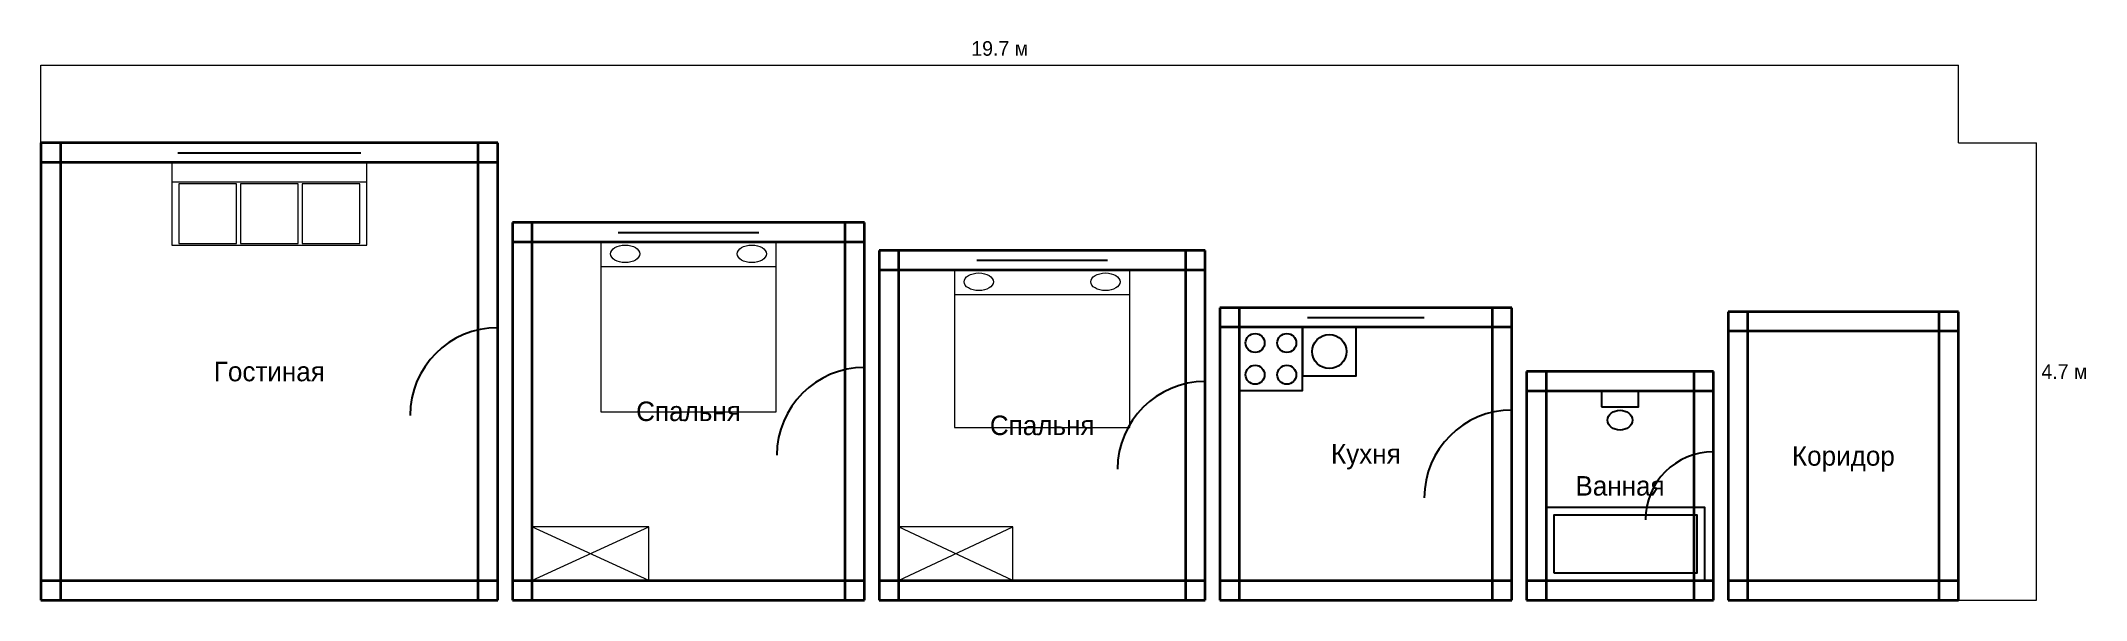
# Model space of a CAD drawing. Header units: metres. Extents: x 15 to 2115, y 30 to 604.
import ezdxf
from ezdxf.enums import TextEntityAlignment as Align

# ---------------------------------------------------------------- set-up
doc = ezdxf.new("R2010")
doc.units = ezdxf.units.M
for name, color, linetype, lineweight in [('Двери', 7, 'Continuous', 25), ('Мебель', 7, 'Continuous', 18), ('Окна', 7, 'Continuous', 25), ('Размеры', 1, 'Continuous', 13), ('Стены', 7, 'Continuous', 35), ('Текст', 7, 'Continuous', 13)]:
    doc.layers.add(name, color=color, linetype=linetype, lineweight=lineweight)

msp = doc.modelspace()

# ---------------------------------------------------------------- linework, layer by layer
at = {"layer": 'Двери'}
for p, q in [((484, 219.5), (484, 309.5)), ((860.5, 178.7), (860.5, 268.6)), ((1210.2, 164.3), (1210.2, 254.3)), ((1525.2, 135), (1525.2, 225)), ((1732.1, 112.2), (1732.1, 182.2))]:
    msp.add_line(p, q, dxfattribs=at)
for centre, radius in [((484, 219.5), 90), ((860.5, 178.7), 90), ((1210.2, 164.3), 90), ((1525.2, 135), 90), ((1732.1, 112.2), 70)]:
    msp.add_arc(centre, radius, 90, 180, dxfattribs=at)
at = {"layer": 'Мебель'}
for p, q in [((149.5, 459), (349.5, 459)), ((589.8, 372.3), (769.8, 372.3)), ((952.8, 343.6), (1132.8, 343.6)), ((519, 50), (639, 105)), ((639, 50), (519, 105)), ((895.5, 50), (1012.6, 105)), ((1012.6, 50), (895.5, 105))]:
    msp.add_line(p, q, dxfattribs=at)
for points in [[(149.5, 394), (349.5, 394), (349.5, 479), (149.5, 479), (149.5, 394)], [(156.5, 396), (215.8, 396), (215.8, 457), (156.5, 457), (156.5, 396)], [(219.8, 396), (279.2, 396), (279.2, 457), (219.8, 457), (219.8, 396)], [(283.2, 396), (342.5, 396), (342.5, 457), (283.2, 457), (283.2, 396)], [(589.8, 223), (769.8, 223), (769.8, 397.3), (589.8, 397.3), (589.8, 223)], [(952.8, 207.2), (1132.8, 207.2), (1132.8, 368.6), (952.8, 368.6), (952.8, 207.2)], [(519, 50), (639, 50), (639, 105), (519, 105), (519, 50)], [(895.5, 50), (1012.6, 50), (1012.6, 105), (895.5, 105), (895.5, 50)]]:
    msp.add_lwpolyline(points, dxfattribs=at)
for centre in [(614.8, 385.3), (744.8, 385.3), (977.8, 356.6), (1107.8, 356.6)]:
    msp.add_ellipse(centre, major_axis=(15, 0), ratio=0.6, dxfattribs=at)
at = {"layer": 'Окна'}
for p, q in [((155.7, 499), (343.3, 499)), ((155.7, 489), (343.3, 489)), ((155.7, 479), (343.3, 479)), ((607.5, 417.3), (752.1, 417.3)), ((607.5, 407.3), (752.1, 407.3)), ((607.5, 397.3), (752.1, 397.3)), ((975.9, 388.6), (1109.8, 388.6)), ((975.9, 378.6), (1109.8, 378.6)), ((975.9, 368.6), (1109.8, 368.6)), ((1315.2, 330), (1435.2, 330)), ((1315.2, 320), (1435.2, 320)), ((1315.2, 310), (1435.2, 310))]:
    msp.add_line(p, q, dxfattribs=at)
at = {"layer": 'Размеры', "color": 1}
for p, q in [((15, 579), (1983.7, 579)), ((15, 499), (15, 579)), ((1983.7, 499), (1983.7, 579)), ((1983.7, 499), (2063.7, 499)), ((2063.7, 30), (2063.7, 499)), ((1983.7, 30), (2063.7, 30))]:
    msp.add_line(p, q, dxfattribs=at)
at = {"layer": 'Сантехника'}
for points in [[(1245.2, 245), (1310.2, 245), (1310.2, 310), (1245.2, 310), (1245.2, 245)], [(1310.2, 260), (1365.2, 260), (1365.2, 310), (1310.2, 310), (1310.2, 260)], [(1617.1, 228.4), (1655.1, 228.4), (1655.1, 244.5), (1617.1, 244.5), (1617.1, 228.4)], [(1560.2, 50), (1723.3, 50), (1723.3, 125), (1560.2, 125), (1560.2, 50)], [(1568.2, 58), (1715.3, 58), (1715.3, 117), (1568.2, 117), (1568.2, 58)]]:
    msp.add_lwpolyline(points, dxfattribs=at)
for centre, radius in [((1261.5, 293.8), 9.75), ((1294, 293.8), 9.75), ((1337.7, 285), 17.5), ((1261.5, 261.2), 9.75), ((1294, 261.2), 9.75)]:
    msp.add_circle(centre, radius, dxfattribs=at)
msp.add_ellipse((1636.1, 214.6), major_axis=(12.7, 0), ratio=0.8, dxfattribs=at)
at = {"layer": 'Стены'}
for p, q in [((484, 499), (15, 499)), ((15, 499), (15, 30)), ((35, 499), (35, 30)), ((464, 30), (464, 499)), ((484, 30), (484, 499)), ((484, 479), (15, 479)), ((860.5, 417.3), (499, 417.3)), ((499, 417.3), (499, 30)), ((519, 417.3), (519, 30)), ((840.5, 30), (840.5, 417.3)), ((860.5, 30), (860.5, 417.3)), ((860.5, 397.3), (499, 397.3)), ((1210.2, 388.6), (875.5, 388.6)), ((875.5, 388.6), (875.5, 30)), ((895.5, 388.6), (895.5, 30)), ((1190.2, 30), (1190.2, 388.6)), ((1210.2, 30), (1210.2, 388.6)), ((1210.2, 368.6), (875.5, 368.6)), ((1525.2, 330), (1225.2, 330)), ((1225.2, 330), (1225.2, 30)), ((1245.2, 330), (1245.2, 30)), ((1505.2, 30), (1505.2, 330)), ((1525.2, 30), (1525.2, 330)), ((1983.7, 325.8), (1747.1, 325.8)), ((1747.1, 325.8), (1747.1, 30)), ((1767.1, 325.8), (1767.1, 30)), ((1963.7, 30), (1963.7, 325.8)), ((1983.7, 30), (1983.7, 325.8)), ((1525.2, 310), (1225.2, 310)), ((1983.7, 305.8), (1747.1, 305.8)), ((1732.1, 264.5), (1540.2, 264.5)), ((1540.2, 264.5), (1540.2, 30)), ((1560.2, 264.5), (1560.2, 30)), ((1712.1, 30), (1712.1, 264.5)), ((1732.1, 30), (1732.1, 264.5)), ((1732.1, 244.5), (1540.2, 244.5)), ((15, 50), (484, 50)), ((499, 50), (860.5, 50)), ((875.5, 50), (1210.2, 50)), ((1225.2, 50), (1525.2, 50)), ((1540.2, 50), (1732.1, 50)), ((1747.1, 50), (1983.7, 50)), ((15, 30), (484, 30)), ((499, 30), (860.5, 30)), ((875.5, 30), (1210.2, 30)), ((1225.2, 30), (1525.2, 30)), ((1540.2, 30), (1732.1, 30)), ((1747.1, 30), (1983.7, 30))]:
    msp.add_line(p, q, dxfattribs=at)

# ---------------------------------------------------------------- texts
at = {"layer": 'Размеры', "color": 1}
msp.add_text('19.7 м', height=15, dxfattribs=at).set_placement((999.3, 584), align=Align.BOTTOM_CENTER)
msp.add_text('4.7 м', height=15, dxfattribs=at).set_placement((2068.7, 264.5), align=Align.MIDDLE_LEFT)
at = {"layer": 'Текст'}
for s, p in [('Гостиная', (249.5, 264.5)), ('Спальня', (679.8, 223.7)), ('Спальня', (1042.9, 209.3)), ('Кухня', (1375.2, 180)), ('Коридор', (1865.4, 177.9)), ('Ванная', (1636.1, 147.2))]:
    msp.add_text(s, height=20, dxfattribs=at).set_placement(p, align=Align.MIDDLE_CENTER)

doc.saveas('drawing.dxf')
